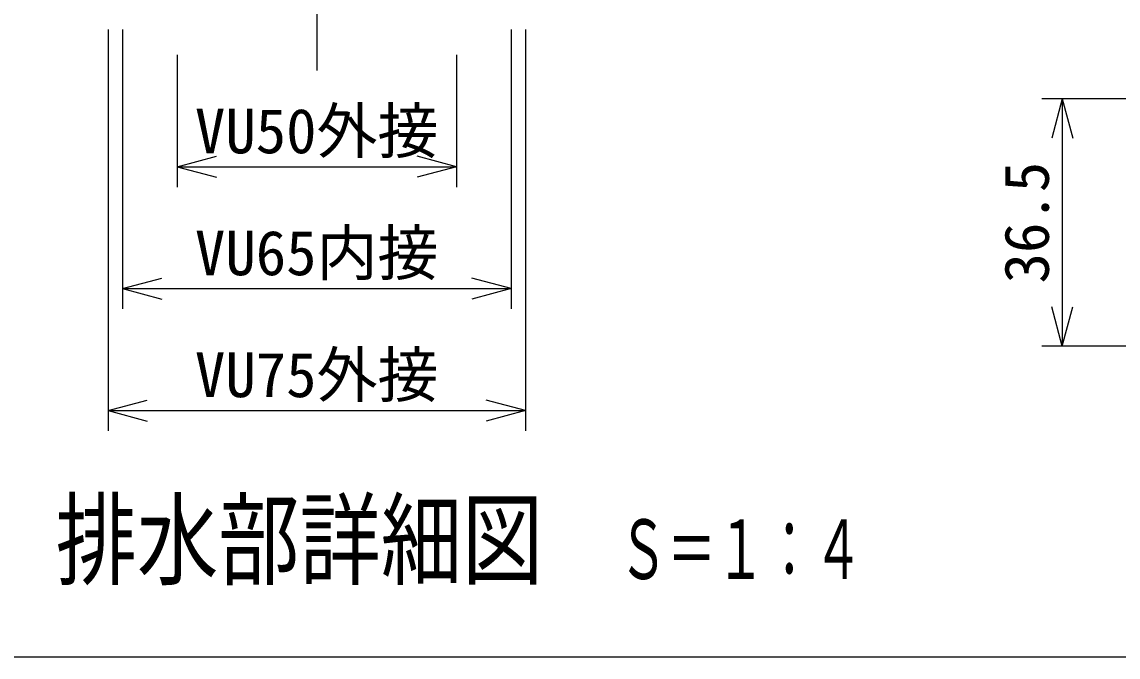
# Model space of a CAD drawing. Units: millimetres, scale not verified, with parts at other scales. Extents: x -819 to 819, y -558 to 522.
# Drawn here: x -654.5 to -330.8, y -558 to -370.5 of the extents above; entities that cross this region are included whole.
import ezdxf
from ezdxf.enums import TextEntityAlignment as Align

# ---------------------------------------------------------------- set-up
doc = ezdxf.new("R2010")
doc.units = ezdxf.units.MM
doc.header["$LTSCALE"] = 6
doc.linetypes.add('CHAIN2', pattern=[12, 9, -1, 1, -1])
for name, color, linetype in [('0-7_枠細線', 5, 'Continuous'), ('0-8_枠中線', 5, 'Continuous'), ('0-E_極細4', 6, 'Continuous'), ('1-1_寸法4', 7, 'Continuous'), ('1-5_寸法3', 7, 'Continuous')]:
    doc.layers.add(name, color=color, linetype=linetype)
doc.styles.add('ＭＳ ゴシック', font='')
doc.styles.get('ＭＳ ゴシック').set_extended_font_data('MS Gothic')

msp = doc.modelspace()

# ---------------------------------------------------------------- linework, layer by layer
at = {"layer": '0-8_枠中線'}
msp.add_lwpolyline([(-819, -558), (-819, 522), (819, 522), (819, -558)], close=True, dxfattribs=at)
at = {"layer": '0-E_極細4', "linetype": 'CHAIN2'}
msp.add_line((-567.467, -140.58), (-567.467, -384.822), dxfattribs=at)
at = {"layer": '1-1_寸法4'}
for p, q in [((-629.117, -372.714), (-629.117, -491.214)), ((-624.842, -372.714), (-624.842, -455.214)), ((-510.092, -372.714), (-510.092, -455.214)), ((-505.817, -372.714), (-505.817, -491.214)), ((-608.717, -380.214), (-608.717, -419.214)), ((-526.217, -380.214), (-526.217, -419.214)), ((-608.717, -413.214), (-597.125, -410.108)), ((-526.217, -413.214), (-537.808, -410.108)), ((-608.717, -413.214), (-597.125, -416.32)), ((-608.717, -413.214), (-526.217, -413.214)), ((-526.217, -413.214), (-537.808, -416.32)), ((-624.842, -449.214), (-613.25, -446.108)), ((-510.092, -449.214), (-521.683, -446.108)), ((-624.842, -449.214), (-613.25, -452.32)), ((-624.842, -449.214), (-510.092, -449.214)), ((-510.092, -449.214), (-521.683, -452.32)), ((-629.117, -485.214), (-617.525, -482.108)), ((-505.817, -485.214), (-517.408, -482.108)), ((-629.117, -485.214), (-617.525, -488.32)), ((-629.117, -485.214), (-505.817, -485.214)), ((-505.817, -485.214), (-517.408, -488.32))]:
    msp.add_line(p, q, dxfattribs=at)
at = {"layer": '1-5_寸法3'}
for p, q in [((-299.327, -393.172), (-353.327, -393.172)), ((-347.327, -393.172), (-350.432, -404.763)), ((-347.327, -393.172), (-344.221, -404.763)), ((-347.327, -393.172), (-347.327, -466.172)), ((-347.327, -466.172), (-350.432, -454.581)), ((-347.327, -466.172), (-344.221, -454.581)), ((-296.327, -466.172), (-353.327, -466.172))]:
    msp.add_line(p, q, dxfattribs=at)

# ---------------------------------------------------------------- texts
at = {"layer": '0-7_枠細線', "style": 'ＭＳ ゴシック'}
for s, height, width, p in [('排水部詳細図', 21.99, 0.8, (-644.571, -540.951)), ('Ｓ＝１：４', 17.6, 0.6, (-478.34, -540.219))]:
    msp.add_text(s, height=height, dxfattribs=dict(at, width=width)).set_placement(p, align=Align.BOTTOM_LEFT)
at = {"layer": '1-1_寸法4', "style": 'ＭＳ ゴシック'}
for s, p in [('VU50外接', (-603.467, -413.214)), ('VU65内接', (-603.467, -449.214)), ('VU75外接', (-603.467, -485.214))]:
    msp.add_text(s, height=13.2, dxfattribs=at).set_placement(p, align=Align.BOTTOM_LEFT)
at = {"layer": '1-5_寸法3', "style": 'ＭＳ ゴシック'}
msp.add_text('36.5', height=13.2, rotation=90, dxfattribs=at).set_placement((-347.327, -447.672), align=Align.BOTTOM_LEFT)

doc.saveas('drawing.dxf')
